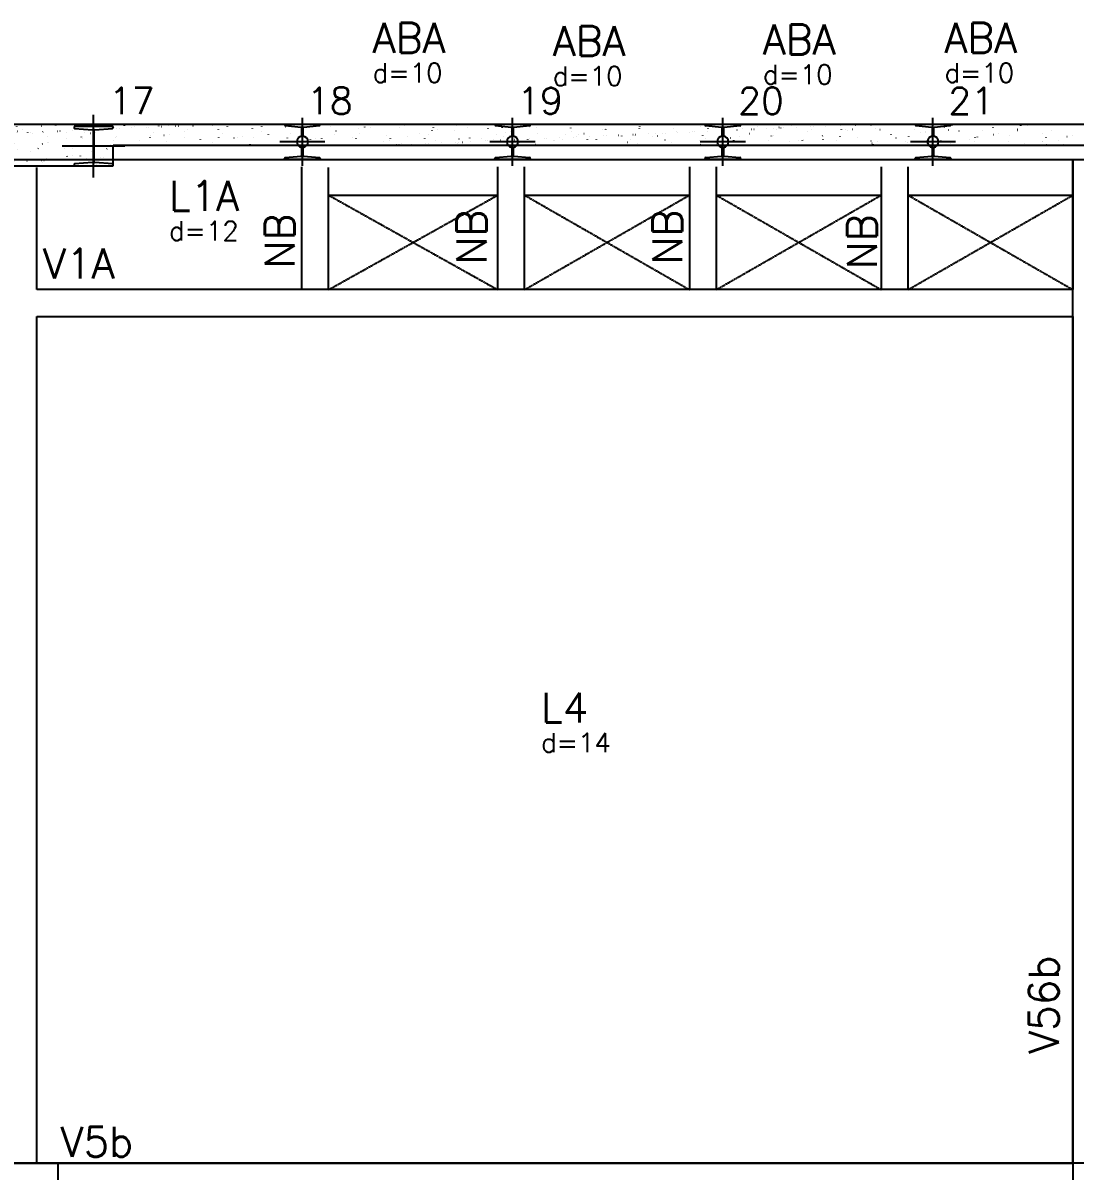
# Model space of a CAD drawing. Extents: x -40810 to 33675, y -2018 to 21213.
# Drawn here: x 21309 to 22049, y 3264 to 4072 of the extents above; entities that cross this region are included whole.
import ezdxf

# ---------------------------------------------------------------- set-up
doc = ezdxf.new("R2010")
doc.units = 0
doc.linetypes.add('TRAZO_HUECO', pattern=[0.75, 0.5, -0.25])
doc.layers.get('0').update_dxf_attribs({"color": 1, "lineweight": 9})
for name, color, linetype in [('1', 5, 'Continuous'), ('10', 7, 'Continuous'), ('13', 7, 'Continuous'), ('19', 5, 'Continuous'), ('241', 7, 'TRAZO_HUECO'), ('3', 2, 'Continuous'), ('49', 20, 'Continuous'), ('51', 6, 'Continuous'), ('52', 21, 'Continuous'), ('8', 5, 'Continuous'), ('STEPHANIE', 6, 'Continuous')]:
    doc.layers.add(name, color=color, linetype=linetype)
doc.styles.get("Standard").update_dxf_attribs({"font": 'romans.shx', "width": 0.8})

# ---------------------------------------------------------------- blocks, each defined once
blk = doc.blocks.new('_H9EFD498501-005')
for p, q in [((2415.478497, 4542.237576), (2415.553425, 4542.240848)), ((2425.59386, 4542.679223), (2425.668788, 4542.682494)), ((2427.467075, 4542.761009), (2427.542004, 4542.76428)), ((2430.562682, 4542.729282), (2430.635905, 4542.745515)), ((2482.78627, 4542.369462), (2482.79606, 4542.443821)), ((2589.550091, 4542.966596), (2589.559881, 4543.040954)), ((2722.66814, 4543.034715), (2722.741363, 4543.050948)), ((2755.50369, 4542.957729), (2755.513479, 4543.032087)), ((2758.002545, 4543.069584), (2758.014964, 4543.085768)), ((2777.940677, 4542.397784), (2778.0139, 4542.414017)), ((2806.352322, 4542.82886), (2806.397979, 4542.888361)), ((2854.702098, 4542.588136), (2854.747755, 4542.647638)), ((2883.284255, 4542.558282), (2883.359184, 4542.561554)), ((2893.399618, 4542.999928), (2893.474547, 4543.0032)), ((2894.343527, 4542.422559), (2894.41675, 4542.438792)), ((2895.272834, 4543.081715), (2895.347762, 4543.084986)), ((2903.051875, 4542.347412), (2903.097532, 4542.406914)), ((2921.383867, 4542.391174), (2921.393657, 4542.465532)), ((3028.147688, 4542.988308), (3028.157478, 4543.062666)), ((2360.773341, 4540.147915), (2360.773341, 4540.147915)), ((2360.773341, 4540.147915), (2360.773341, 4540.147915)), ((2360.773341, 4539.849098), (2360.773341, 4539.849098)), ((2360.773341, 4539.849098), (2360.773341, 4539.849098)), ((2360.773341, 4539.849098), (2360.773341, 4539.849098)), ((2361.744038, 4540.363114), (2361.81726, 4540.379347)), ((2363.103394, 4539.95083), (2363.178322, 4539.954101)), ((2363.168347, 4534.175131), (2363.178137, 4534.249489)), ((2364.976609, 4540.032616), (2365.051538, 4540.035888)), ((2368.807335, 4541.871545), (2368.852993, 4541.931047)), ((2373.818186, 4540.418648), (2373.893114, 4540.421919)), ((2375.91966, 4540.991566), (2375.92945, 4541.065924)), ((2383.933549, 4540.860294), (2384.008478, 4540.863566)), ((2385.806764, 4540.94208), (2385.881693, 4540.945352)), ((2387.006764, 4535.167079), (2387.016553, 4535.241438)), ((2389.18127, 4536.797683), (2389.226927, 4536.857185)), ((2392.925152, 4541.676806), (2392.970809, 4541.736308)), ((2394.648341, 4541.328112), (2394.72327, 4541.331383)), ((2396.514359, 4535.180951), (2396.587581, 4535.197184)), ((2399.758076, 4541.983515), (2399.767866, 4542.057873)), ((2400.175469, 4535.992599), (2400.248691, 4536.008832)), ((2404.763704, 4541.769758), (2404.838633, 4541.77303)), ((2406.63692, 4541.851545), (2406.711848, 4541.854816)), ((2411.02139, 4537.497479), (2411.03118, 4537.571837)), ((2413.355465, 4538.914534), (2413.428687, 4538.930767)), ((2417.157112, 4541.630821), (2417.202769, 4541.690323)), ((2434.933228, 4539.047115), (2434.943017, 4539.121473)), ((2437.531046, 4536.556959), (2437.576703, 4536.616461)), ((2441.274929, 4541.436082), (2441.320586, 4541.495584)), ((2451.786896, 4534.54402), (2451.860118, 4534.560252)), ((2458.771644, 4540.039063), (2458.781433, 4540.113422)), ((2464.966892, 4537.465954), (2465.040114, 4537.482187)), ((2465.506888, 4541.390097), (2465.552546, 4541.449599)), ((2470.034958, 4535.553027), (2470.044747, 4535.627386)), ((2482.174109, 4541.280702), (2482.247331, 4541.296935)), ((2485.835219, 4542.092351), (2485.908442, 4542.108584)), ((2485.880822, 4536.316236), (2485.92648, 4536.375737)), ((2489.624705, 4541.195359), (2489.670362, 4541.25486)), ((2493.946795, 4537.102664), (2493.956584, 4537.177022)), ((2513.856665, 4541.149374), (2513.902322, 4541.208875)), ((2516.578319, 4536.017374), (2516.651541, 4536.033607)), ((2517.785211, 4538.094612), (2517.795001, 4538.16897)), ((2533.785536, 4539.832123), (2533.858758, 4539.848356)), ((2534.230599, 4536.075512), (2534.276256, 4536.135013)), ((2537.446646, 4540.643771), (2537.519868, 4540.660004)), ((2537.974482, 4540.954635), (2538.020139, 4541.014136)), ((2541.799838, 4540.425011), (2541.809627, 4540.49937)), ((2552.960362, 4535.158212), (2552.970152, 4535.232571)), ((2562.206441, 4540.90865), (2562.252098, 4540.968151)), ((2565.711675, 4541.974647), (2565.721464, 4542.049006)), ((2568.189746, 4534.568795), (2568.262968, 4534.585028)), ((2576.798779, 4536.150161), (2576.808568, 4536.224519)), ((2582.580375, 4535.834788), (2582.626032, 4535.89429)), ((2585.396963, 4538.383543), (2585.470185, 4538.399776)), ((2586.324258, 4540.713911), (2586.369915, 4540.773413)), ((2589.058073, 4539.195191), (2589.131295, 4539.211424)), ((2600.813405, 4538.48056), (2600.823195, 4538.554918)), ((2602.238069, 4542.117126), (2602.311292, 4542.133359)), ((2610.556218, 4540.667926), (2610.601875, 4540.727428)), ((2624.725242, 4540.030196), (2624.735032, 4540.104555)), ((2630.930152, 4535.594064), (2630.975809, 4535.653566)), ((2634.674035, 4540.473187), (2634.719692, 4540.532689)), ((2635.812346, 4534.205709), (2635.822135, 4534.280068)), ((2637.00839, 4536.934963), (2637.081612, 4536.951196)), ((2640.6695, 4537.746612), (2640.742722, 4537.762845)), ((2648.563659, 4541.022145), (2648.573448, 4541.096503)), ((2653.849496, 4540.668546), (2653.922718, 4540.684779)), ((2658.905994, 4540.427202), (2658.951651, 4540.486704)), ((2659.826973, 4536.536109), (2659.836762, 4536.610467)), ((2679.279928, 4535.353341), (2679.325585, 4535.412842)), ((2683.023811, 4540.232464), (2683.069468, 4540.291965)), ((2683.73881, 4538.085745), (2683.748599, 4538.160103)), ((2688.619817, 4535.486383), (2688.693039, 4535.502616)), ((2692.280927, 4536.298032), (2692.354149, 4536.314265)), ((2695.812856, 4534.373104), (2695.887785, 4534.376375)), ((2705.460923, 4539.219967), (2705.534145, 4539.2362)), ((2705.928219, 4534.81475), (2706.003148, 4534.818022)), ((2707.255771, 4540.186479), (2707.301428, 4540.24598)), ((2707.577226, 4539.077693), (2707.587015, 4539.152052)), ((2707.801435, 4534.896537), (2707.876363, 4534.899808)), ((2716.643012, 4535.282568), (2716.71794, 4535.28584)), ((2718.84054, 4534.591657), (2718.850329, 4534.666016)), ((2726.758375, 4535.724215), (2726.833303, 4535.727486)), ((2727.629705, 4535.112617), (2727.675362, 4535.172118)), ((2728.63159, 4535.806001), (2728.706519, 4535.809272)), ((2731.373588, 4539.99174), (2731.419245, 4540.051241)), ((2731.591853, 4541.408093), (2731.601642, 4541.482451)), ((2737.473167, 4536.192032), (2737.548096, 4536.195304)), ((2742.752377, 4536.141294), (2742.762167, 4536.215652)), ((2743.892354, 4534.849452), (2743.965576, 4534.865685)), ((2747.58853, 4536.633679), (2747.663459, 4536.63695)), ((2749.461746, 4536.715465), (2749.536674, 4536.718737)), ((2755.605547, 4539.945755), (2755.651204, 4540.005256)), ((2757.07235, 4537.771387), (2757.145572, 4537.78762)), ((2758.303322, 4537.101497), (2758.378251, 4537.104768)), ((2766.590793, 4537.133242), (2766.600583, 4537.207601)), ((2768.418686, 4537.543143), (2768.493614, 4537.546414)), ((2770.291901, 4537.624929), (2770.36683, 4537.628201)), ((2774.279567, 4541.586135), (2774.352789, 4541.602368)), ((2775.979481, 4534.871893), (2776.025138, 4534.931395)), ((2779.133478, 4538.010961), (2779.208406, 4538.014232)), ((2779.723364, 4539.751016), (2779.769021, 4539.810518)), ((2789.248841, 4538.452607), (2789.32377, 4538.455879)), ((2790.60542, 4539.463641), (2790.61521, 4539.538)), ((2791.122057, 4538.534394), (2791.196985, 4538.537665)), ((2799.963633, 4538.920425), (2800.038562, 4538.923697)), ((2801.765945, 4534.196842), (2801.775734, 4534.271201)), ((2803.955324, 4539.705031), (2804.000981, 4539.764533)), ((2808.683777, 4536.322807), (2808.756999, 4536.33904)), ((2810.078997, 4539.362071), (2810.153925, 4539.365343)), ((2811.952212, 4539.443858), (2812.027141, 4539.447129)), ((2814.517257, 4541.013278), (2814.527047, 4541.087636)), ((2820.793789, 4539.829889), (2820.868717, 4539.833161)), ((2824.329258, 4534.631169), (2824.374915, 4534.690671)), ((2825.604361, 4535.188791), (2825.61415, 4535.263149)), ((2825.890994, 4540.137555), (2825.964216, 4540.153788)), ((2828.07314, 4539.510292), (2828.118798, 4539.569794)), ((2829.552104, 4540.949204), (2829.625326, 4540.965437)), ((2830.909152, 4540.271536), (2830.984081, 4540.274807)), ((2832.782367, 4540.353322), (2832.857296, 4540.356593)), ((2838.355673, 4542.005226), (2838.365463, 4542.079584)), ((2841.623944, 4540.739354), (2841.698873, 4540.742625)), ((2849.618987, 4537.51919), (2849.628777, 4537.593548)), ((2851.739307, 4541.181), (2851.814236, 4541.184271)), ((2852.3051, 4539.464307), (2852.350757, 4539.523809)), ((2853.612523, 4541.262786), (2853.687451, 4541.266058)), ((2860.295204, 4534.874227), (2860.368426, 4534.89046)), ((2862.4541, 4541.648818), (2862.529028, 4541.652089)), ((2872.569463, 4542.090464), (2872.644391, 4542.093736)), ((2872.679034, 4534.390445), (2872.724691, 4534.449947)), ((2873.530825, 4539.068826), (2873.540614, 4539.143185)), ((2874.442678, 4542.17225), (2874.517607, 4542.175522)), ((2876.422917, 4539.269569), (2876.468574, 4539.32907)), ((2877.502421, 4538.688975), (2877.575643, 4538.705208)), ((2881.163531, 4539.500624), (2881.236753, 4539.516857)), ((2897.369241, 4540.060775), (2897.37903, 4540.135133)), ((2900.654876, 4539.223584), (2900.700534, 4539.283085)), ((2908.632555, 4535.574739), (2908.642344, 4535.649097)), ((2921.028811, 4534.149722), (2921.074468, 4534.209223)), ((2924.772693, 4539.028845), (2924.81835, 4539.088346)), ((2929.113848, 4537.240396), (2929.18707, 4537.256629)), ((2932.544392, 4537.124375), (2932.554182, 4537.198733)), ((2932.774958, 4538.052044), (2932.84818, 4538.068277)), ((2945.954954, 4540.973979), (2946.028176, 4540.990212)), ((2949.004653, 4538.98286), (2949.05031, 4539.042361)), ((2951.401651, 4542.106689), (2951.447308, 4542.16619)), ((2956.382808, 4538.116324), (2956.392598, 4538.190682)), ((2973.12247, 4538.788121), (2973.168127, 4538.847623)), ((2980.397435, 4540.446723), (2980.407224, 4540.521081)), ((2980.725275, 4535.791816), (2980.798497, 4535.808049)), ((2984.386385, 4536.603464), (2984.459607, 4536.619697)), ((2991.55796, 4535.179924), (2991.567749, 4535.254282)), ((2997.354429, 4538.742136), (2997.400087, 4538.801637)), ((2997.566381, 4539.525399), (2997.639603, 4539.541632)), ((2999.751428, 4541.865965), (2999.797085, 4541.925466)), ((3004.309272, 4541.996359), (3004.319062, 4542.070717)), ((3015.396376, 4536.171872), (3015.406165, 4536.246231)), ((3021.472246, 4538.547397), (3021.517903, 4538.606899)), ((3032.336702, 4534.343236), (3032.409924, 4534.359469)), ((3035.997812, 4535.154885), (3036.071034, 4535.171118)), ((2360.773341, 4531.401439), (2360.773341, 4531.401439)), ((2362.366668, 4528.085768), (2362.366668, 4528.085768)), ((2362.366668, 4528.085768), (2362.366668, 4528.085768)), ((2362.552312, 4533.719839), (2362.597969, 4533.779341)), ((2364.510057, 4528.085768), (2364.510057, 4528.085768)), ((2366.127146, 4528.444268), (2366.200368, 4528.460501)), ((2374.22058, 4528.085768), (2374.22058, 4528.085768)), ((2374.255451, 4528.350644), (2374.265241, 4528.425002)), ((2379.307142, 4531.366203), (2379.380364, 4531.382436)), ((2382.496382, 4528.085768), (2382.496382, 4528.085768)), ((2382.496382, 4528.085768), (2382.496382, 4528.085768)), ((2386.074491, 4528.085768), (2386.074491, 4528.085768)), ((2386.784271, 4533.673854), (2386.829929, 4533.733356)), ((2397.928403, 4528.085768), (2397.928403, 4528.085768)), ((2397.928403, 4528.085768), (2397.928403, 4528.085768)), ((2397.928403, 4528.085768), (2397.928403, 4528.085768)), ((2398.270078, 4530.681043), (2398.279867, 4530.755402)), ((2406.763627, 4528.085768), (2406.763627, 4528.085768)), ((2406.763627, 4528.085768), (2406.763627, 4528.085768)), ((2406.763627, 4528.085768), (2406.763627, 4528.085768)), ((2407.158205, 4528.599993), (2407.203863, 4528.659494)), ((2409.782315, 4528.085768), (2409.782315, 4528.085768)), ((2409.782315, 4528.085768), (2409.782315, 4528.085768)), ((2409.782315, 4528.085768), (2409.782315, 4528.085768)), ((2410.902088, 4533.479116), (2410.947745, 4533.538617)), ((2421.636227, 4528.085768), (2421.636227, 4528.085768)), ((2421.636227, 4528.085768), (2421.636227, 4528.085768)), ((2422.181915, 4532.23068), (2422.191704, 4532.305038)), ((2422.655606, 4528.085768), (2422.655606, 4528.085768)), ((2422.655606, 4528.085768), (2422.655606, 4528.085768)), ((2430.918569, 4529.917623), (2430.991791, 4529.933856)), ((2431.030872, 4528.085768), (2431.030872, 4528.085768)), ((2431.030872, 4528.085768), (2431.030872, 4528.085768)), ((2433.490139, 4528.085768), (2433.490139, 4528.085768)), ((2433.490139, 4528.085768), (2433.490139, 4528.085768)), ((2435.134048, 4533.433131), (2435.179705, 4533.492632)), ((2445.344051, 4528.085768), (2445.344051, 4528.085768)), ((2446.020331, 4533.222628), (2446.030121, 4533.296986)), ((2448.125786, 4533.732371), (2448.199008, 4533.748604)), ((2455.298117, 4528.085768), (2455.298117, 4528.085768)), ((2455.298117, 4528.085768), (2455.298117, 4528.085768)), ((2455.298117, 4528.085768), (2455.298117, 4528.085768)), ((2455.507982, 4528.359269), (2455.553639, 4528.41877)), ((2457.197963, 4528.085768), (2457.197963, 4528.085768)), ((2457.197963, 4528.085768), (2457.197963, 4528.085768)), ((2457.197963, 4528.085768), (2457.197963, 4528.085768)), ((2457.283645, 4528.736592), (2457.293435, 4528.81095)), ((2459.251865, 4533.238392), (2459.297522, 4533.297893)), ((2469.051874, 4528.085768), (2469.051874, 4528.085768)), ((2469.051874, 4528.085768), (2469.051874, 4528.085768)), ((2469.051874, 4528.085768), (2469.051874, 4528.085768)), ((2479.565362, 4528.085768), (2479.565362, 4528.085768)), ((2479.565362, 4528.085768), (2479.565362, 4528.085768)), ((2480.801154, 4528.085768), (2480.801154, 4528.085768)), ((2480.801154, 4528.085768), (2480.801154, 4528.085768)), ((2480.905786, 4528.085768), (2480.905786, 4528.085768)), ((2480.905786, 4528.085768), (2480.905786, 4528.085768)), ((2481.195482, 4530.286228), (2481.205272, 4530.360587)), ((2482.529996, 4528.469043), (2482.603218, 4528.485276)), ((2483.483824, 4533.192407), (2483.529481, 4533.251908)), ((2492.759698, 4528.085768), (2492.759698, 4528.085768)), ((2492.759698, 4528.085768), (2492.759698, 4528.085768)), ((2499.737213, 4532.283791), (2499.810435, 4532.300024)), ((2503.398323, 4533.09544), (2503.471545, 4533.111673)), ((2503.832608, 4528.085768), (2503.832608, 4528.085768)), ((2503.832608, 4528.085768), (2503.832608, 4528.085768)), ((2503.832608, 4528.085768), (2503.832608, 4528.085768)), ((2503.857758, 4528.118545), (2503.903415, 4528.178047)), ((2504.61361, 4528.085768), (2504.61361, 4528.085768)), ((2505.033899, 4531.278177), (2505.043688, 4531.352535)), ((2507.601641, 4532.997668), (2507.647298, 4533.05717)), ((2516.467522, 4528.085768), (2516.467522, 4528.085768)), ((2528.099853, 4528.085768), (2528.099853, 4528.085768)), ((2528.099853, 4528.085768), (2528.099853, 4528.085768)), ((2528.321434, 4528.085768), (2528.321434, 4528.085768)), ((2528.321434, 4528.085768), (2528.321434, 4528.085768)), ((2528.321434, 4528.085768), (2528.321434, 4528.085768)), ((2529.048525, 4533.608576), (2529.058315, 4533.682934)), ((2531.833601, 4532.951683), (2531.879258, 4533.011185)), ((2538.946702, 4528.085768), (2538.946702, 4528.085768)), ((2538.946702, 4528.085768), (2538.946702, 4528.085768)), ((2538.946702, 4528.085768), (2538.946702, 4528.085768)), ((2540.175346, 4528.085768), (2540.175346, 4528.085768)), ((2540.175346, 4528.085768), (2540.175346, 4528.085768)), ((2540.20905, 4528.341777), (2540.218839, 4528.416135)), ((2551.34864, 4530.835211), (2551.421862, 4530.851444)), ((2551.809183, 4528.085768), (2551.809183, 4528.085768)), ((2551.809183, 4528.085768), (2551.809183, 4528.085768)), ((2551.809183, 4528.085768), (2551.809183, 4528.085768)), ((2552.029257, 4528.085768), (2552.029257, 4528.085768)), ((2552.029257, 4528.085768), (2552.029257, 4528.085768)), ((2552.367098, 4528.085768), (2552.367098, 4528.085768)), ((2555.00975, 4531.64686), (2555.082972, 4531.663093)), ((2555.951418, 4532.756944), (2555.997075, 4532.816446)), ((2560.117131, 4528.448501), (2560.19206, 4528.451772)), ((2561.990347, 4528.530287), (2562.065276, 4528.533559)), ((2563.883169, 4528.085768), (2563.883169, 4528.085768)), ((2564.047466, 4529.333725), (2564.057255, 4529.408084)), ((2570.831924, 4528.916319), (2570.906852, 4528.91959)), ((2575.737081, 4528.085768), (2575.737081, 4528.085768)), ((2576.634343, 4528.085768), (2576.634343, 4528.085768)), ((2576.634343, 4528.085768), (2576.634343, 4528.085768)), ((2580.183377, 4532.710959), (2580.229034, 4532.770461)), ((2580.947287, 4529.357965), (2581.022216, 4529.361236)), ((2582.820502, 4529.439751), (2582.895431, 4529.443023)), ((2587.590993, 4528.085768), (2587.590993, 4528.085768)), ((2587.590993, 4528.085768), (2587.590993, 4528.085768)), ((2587.590993, 4528.085768), (2587.590993, 4528.085768)), ((2588.062093, 4531.664125), (2588.071882, 4531.738483)), ((2591.662079, 4529.825783), (2591.737008, 4529.829054)), ((2597.09225, 4528.085768), (2597.09225, 4528.085768)), ((2597.09225, 4528.085768), (2597.09225, 4528.085768)), ((2597.09225, 4528.085768), (2597.09225, 4528.085768)), ((2599.444905, 4528.085768), (2599.444905, 4528.085768)), ((2599.444905, 4528.085768), (2599.444905, 4528.085768)), ((2599.444905, 4528.085768), (2599.444905, 4528.085768)), ((2600.901588, 4528.085768), (2600.901588, 4528.085768)), ((2601.777442, 4530.267429), (2601.852371, 4530.270701)), ((2602.960067, 4529.386632), (2603.033289, 4529.402865)), ((2603.650658, 4530.349216), (2603.725586, 4530.352487)), ((2604.301194, 4532.516221), (2604.346851, 4532.575722)), ((2606.621177, 4530.19828), (2606.694399, 4530.214513)), ((2611.298817, 4528.085768), (2611.298817, 4528.085768)), ((2611.298817, 4528.085768), (2611.298817, 4528.085768)), ((2611.97393, 4533.213761), (2611.983719, 4533.288119)), ((2612.492235, 4530.735247), (2612.567163, 4530.738519)), ((2619.801173, 4533.120215), (2619.874395, 4533.136448)), ((2622.607598, 4531.176893), (2622.682526, 4531.180165)), ((2623.152729, 4528.085768), (2623.152729, 4528.085768)), ((2623.152729, 4528.085768), (2623.152729, 4528.085768)), ((2624.480813, 4531.25868), (2624.555742, 4531.261951)), ((2625.168833, 4528.085768), (2625.168833, 4528.085768)), ((2625.168833, 4528.085768), (2625.168833, 4528.085768)), ((2628.533154, 4532.470236), (2628.578811, 4532.529737)), ((2633.32239, 4531.644711), (2633.397319, 4531.647983)), ((2635.00664, 4528.085768), (2635.00664, 4528.085768)), ((2643.437753, 4532.086358), (2643.512682, 4532.089629)), ((2645.310969, 4532.168144), (2645.385897, 4532.171415)), ((2646.860552, 4528.085768), (2646.860552, 4528.085768)), ((2646.860552, 4528.085768), (2646.860552, 4528.085768)), ((2646.860552, 4528.085768), (2646.860552, 4528.085768)), ((2647.07566, 4529.719673), (2647.085449, 4529.794032)), ((2649.436078, 4528.085768), (2649.436078, 4528.085768)), ((2652.650971, 4532.275497), (2652.696628, 4532.334998)), ((2654.152545, 4532.554176), (2654.227474, 4532.557447)), ((2655.237798, 4528.085768), (2655.237798, 4528.085768)), ((2658.232604, 4528.7497), (2658.305826, 4528.765933)), ((2658.714464, 4528.085768), (2658.714464, 4528.085768)), ((2658.714464, 4528.085768), (2658.714464, 4528.085768)), ((2658.714464, 4528.085768), (2658.714464, 4528.085768)), ((2664.267909, 4532.995822), (2664.342837, 4532.999093)), ((2666.141124, 4533.077608), (2666.216053, 4533.08088)), ((2670.568376, 4528.085768), (2670.568376, 4528.085768)), ((2670.568376, 4528.085768), (2670.568376, 4528.085768)), ((2670.987497, 4531.26931), (2670.997287, 4531.343668)), ((2671.4126, 4531.671635), (2671.485822, 4531.687868)), ((2673.703324, 4528.085768), (2673.703324, 4528.085768)), ((2673.703324, 4528.085768), (2673.703324, 4528.085768)), ((2674.982701, 4533.46364), (2675.057629, 4533.466911)), ((2676.88293, 4532.229512), (2676.928587, 4532.289013)), ((2682.422288, 4528.085768), (2682.422288, 4528.085768)), ((2682.422288, 4528.085768), (2682.422288, 4528.085768)), ((2685.098064, 4533.905286), (2685.172993, 4533.908558)), ((2686.971279, 4533.987072), (2687.046208, 4533.990344)), ((2694.2762, 4528.085768), (2694.2762, 4528.085768)), ((2694.825913, 4532.261258), (2694.835703, 4532.335617)), ((2697.970569, 4528.085768), (2697.970569, 4528.085768)), ((2701.000747, 4532.034773), (2701.046404, 4532.094275)), ((2706.130112, 4528.085768), (2706.130112, 4528.085768)), ((2713.383346, 4528.085768), (2713.383346, 4528.085768)), ((2713.383346, 4528.085768), (2713.383346, 4528.085768)), ((2717.984023, 4528.085768), (2717.984023, 4528.085768)), ((2717.984023, 4528.085768), (2717.984023, 4528.085768)), ((2717.984023, 4528.085768), (2717.984023, 4528.085768)), ((2722.237814, 4528.085768), (2722.237814, 4528.085768)), ((2722.237814, 4528.085768), (2722.237814, 4528.085768)), ((2723.024027, 4530.223055), (2723.097249, 4530.239288)), ((2725.232707, 4531.988788), (2725.278364, 4532.04829)), ((2729.837935, 4528.085768), (2729.837935, 4528.085768)), ((2729.837935, 4528.085768), (2729.837935, 4528.085768)), ((2730.001065, 4529.324858), (2730.010854, 4529.399217)), ((2740.231244, 4534.037803), (2740.304466, 4534.054036)), ((2741.691847, 4528.085768), (2741.691847, 4528.085768)), ((2741.691847, 4528.085768), (2741.691847, 4528.085768)), ((2746.505059, 4528.085768), (2746.505059, 4528.085768)), ((2749.350523, 4531.794049), (2749.396181, 4531.853551)), ((2753.545759, 4528.085768), (2753.545759, 4528.085768)), ((2753.839481, 4530.316807), (2753.84927, 4530.391165)), ((2765.399671, 4528.085768), (2765.399671, 4528.085768)), ((2770.772304, 4528.085768), (2770.772304, 4528.085768)), ((2770.772304, 4528.085768), (2770.772304, 4528.085768)), ((2771.528895, 4528.085768), (2771.528895, 4528.085768)), ((2771.528895, 4528.085768), (2771.528895, 4528.085768)), ((2773.582483, 4531.748064), (2773.62814, 4531.807566)), ((2774.635454, 4528.774475), (2774.708676, 4528.790708)), ((2777.253583, 4528.085768), (2777.253583, 4528.085768)), ((2777.253583, 4528.085768), (2777.253583, 4528.085768)), ((2777.253583, 4528.085768), (2777.253583, 4528.085768)), ((2777.854107, 4532.647206), (2777.863897, 4532.721564)), ((2789.107495, 4528.085768), (2789.107495, 4528.085768)), ((2789.107495, 4528.085768), (2789.107495, 4528.085768)), ((2789.107495, 4528.085768), (2789.107495, 4528.085768)), ((2791.842671, 4532.589224), (2791.915893, 4532.605457)), ((2795.039549, 4528.085768), (2795.039549, 4528.085768)), ((2795.503781, 4533.400872), (2795.577003, 4533.417105)), ((2797.7003, 4531.553326), (2797.745957, 4531.612827)), ((2800.961406, 4528.085768), (2800.961406, 4528.085768)), ((2800.961406, 4528.085768), (2800.961406, 4528.085768)), ((2812.815318, 4528.085768), (2812.815318, 4528.085768)), ((2812.853048, 4528.372356), (2812.862838, 4528.446714)), ((2819.306795, 4528.085768), (2819.306795, 4528.085768)), ((2819.306795, 4528.085768), (2819.306795, 4528.085768)), ((2821.93226, 4531.50734), (2821.977917, 4531.566842)), ((2824.66923, 4528.085768), (2824.66923, 4528.085768)), ((2829.674443, 4528.085768), (2829.674443, 4528.085768)), ((2829.674443, 4528.085768), (2829.674443, 4528.085768)), ((2829.674443, 4528.085768), (2829.674443, 4528.085768)), ((2836.523142, 4528.085768), (2836.523142, 4528.085768)), ((2836.523142, 4528.085768), (2836.523142, 4528.085768)), ((2836.523142, 4528.085768), (2836.523142, 4528.085768)), ((2836.867675, 4530.702755), (2836.877464, 4530.777113)), ((2843.454098, 4531.140644), (2843.52732, 4531.156877)), ((2843.57404, 4528.085768), (2843.57404, 4528.085768)), ((2846.050076, 4531.312602), (2846.095733, 4531.372103)), ((2847.115208, 4531.952292), (2847.18843, 4531.968525)), ((2848.377054, 4528.085768), (2848.377054, 4528.085768)), ((2848.377054, 4528.085768), (2848.377054, 4528.085768)), ((2848.377054, 4528.085768), (2848.377054, 4528.085768)), ((2860.230966, 4528.085768), (2860.230966, 4528.085768)), ((2860.230966, 4528.085768), (2860.230966, 4528.085768)), ((2860.779512, 4532.252391), (2860.789302, 4532.326749)), ((2867.841285, 4528.085768), (2867.841285, 4528.085768)), ((2867.841285, 4528.085768), (2867.841285, 4528.085768)), ((2870.282036, 4531.266617), (2870.327693, 4531.326118)), ((2872.084878, 4528.085768), (2872.084878, 4528.085768)), ((2872.084878, 4528.085768), (2872.084878, 4528.085768)), ((2883.938789, 4528.085768), (2883.938789, 4528.085768)), ((2884.617928, 4533.24434), (2884.627718, 4533.318698)), ((2887.819991, 4528.085768), (2887.819991, 4528.085768)), ((2887.819991, 4528.085768), (2887.819991, 4528.085768)), ((2887.819991, 4528.085768), (2887.819991, 4528.085768)), ((2892.10853, 4528.085768), (2892.10853, 4528.085768)), ((2894.399853, 4531.071878), (2894.44551, 4531.131379)), ((2895.065525, 4529.692064), (2895.138747, 4529.708297)), ((2895.792701, 4528.085768), (2895.792701, 4528.085768)), ((2895.792701, 4528.085768), (2895.792701, 4528.085768)), ((2895.792701, 4528.085768), (2895.792701, 4528.085768)), ((2895.881242, 4528.758303), (2895.891032, 4528.832662)), ((2898.726635, 4530.503713), (2898.799857, 4530.519946)), ((2907.646613, 4528.085768), (2907.646613, 4528.085768)), ((2907.646613, 4528.085768), (2907.646613, 4528.085768)), ((2907.646613, 4528.085768), (2907.646613, 4528.085768)), ((2911.906631, 4533.425647), (2911.979853, 4533.44188)), ((2916.375775, 4528.085768), (2916.375775, 4528.085768)), ((2916.375775, 4528.085768), (2916.375775, 4528.085768)), ((2918.631812, 4531.025893), (2918.67747, 4531.085394)), ((2919.500525, 4528.085768), (2919.500525, 4528.085768)), ((2919.500525, 4528.085768), (2919.500525, 4528.085768)), ((2919.79308, 4530.30794), (2919.802869, 4530.382298)), ((2931.354437, 4528.085768), (2931.354437, 4528.085768)), ((2931.354437, 4528.085768), (2931.354437, 4528.085768)), ((2940.64302, 4528.085768), (2940.64302, 4528.085768)), ((2942.749629, 4530.831154), (2942.795286, 4530.890656)), ((2943.208349, 4528.085768), (2943.208349, 4528.085768)), ((2943.631496, 4531.299888), (2943.641285, 4531.374247)), ((2945.965539, 4528.085768), (2945.965539, 4528.085768)), ((2945.965539, 4528.085768), (2945.965539, 4528.085768)), ((2945.965539, 4528.085768), (2945.965539, 4528.085768)), ((2946.676952, 4528.243484), (2946.750174, 4528.259717)), ((2950.338062, 4529.055133), (2950.411284, 4529.071366)), ((2955.062261, 4528.085768), (2955.062261, 4528.085768)), ((2963.518058, 4531.977068), (2963.59128, 4531.993301)), ((2964.910265, 4528.085768), (2964.910265, 4528.085768)), ((2964.910265, 4528.085768), (2964.910265, 4528.085768)), ((2966.916172, 4528.085768), (2966.916172, 4528.085768)), ((2966.916172, 4528.085768), (2966.916172, 4528.085768)), ((2966.916172, 4528.085768), (2966.916172, 4528.085768)), ((2966.981589, 4530.785169), (2967.027246, 4530.844671)), ((2967.646122, 4533.630287), (2967.655912, 4533.704646)), ((2969.378587, 4533.908998), (2969.424244, 4533.968499)), ((2978.770084, 4528.085768), (2978.770084, 4528.085768)), ((2978.770084, 4528.085768), (2978.770084, 4528.085768)), ((2978.806647, 4528.363488), (2978.816436, 4528.437847)), ((2989.177511, 4528.085768), (2989.177511, 4528.085768)), ((2990.623996, 4528.085768), (2990.623996, 4528.085768)), ((2990.623996, 4528.085768), (2990.623996, 4528.085768)), ((2991.099406, 4530.59043), (2991.145063, 4530.649932)), ((3002.477908, 4528.085768), (3002.477908, 4528.085768)), ((3002.645063, 4529.355437), (3002.654853, 4529.429795)), ((3004.111087, 4528.085768), (3004.111087, 4528.085768)), ((3004.111087, 4528.085768), (3004.111087, 4528.085768)), ((3012.26957, 4528.085768), (3012.26957, 4528.085768)), ((3012.26957, 4528.085768), (3012.26957, 4528.085768)), ((3013.444756, 4528.085768), (3013.444756, 4528.085768)), ((3013.444756, 4528.085768), (3013.444756, 4528.085768)), ((3014.33182, 4528.085768), (3014.33182, 4528.085768)), ((3015.129485, 4530.528488), (3015.202707, 4530.544721)), ((3015.331365, 4530.544445), (3015.377022, 4530.603947)), ((3017.728363, 4533.668274), (3017.774021, 4533.727776)), ((3017.807527, 4528.32756), (3017.882455, 4528.330832)), ((3026.185732, 4528.085768), (3026.185732, 4528.085768)), ((3026.185732, 4528.085768), (3026.185732, 4528.085768)), ((3026.185732, 4528.085768), (3026.185732, 4528.085768)), ((3026.65969, 4531.685836), (3026.669479, 4531.760194)), ((3027.92289, 4528.769207), (3027.997819, 4528.772478)), ((3029.796105, 4528.850993), (3029.871034, 4528.854264)), ((3037.712001, 4528.085768), (3037.712001, 4528.085768))]:
    blk.add_line(p, q)
blk = doc.blocks.new('_H9EFD498501-006')
for p, q in [((2138.457224, 4542.42385), (2138.530447, 4542.440083)), ((2150.952494, 4542.944885), (2150.962283, 4543.019243)), ((2151.17627, 4542.880425), (2151.221927, 4542.939927)), ((2175.40823, 4542.83444), (2175.453887, 4542.893942)), ((2199.526047, 4542.639701), (2199.571704, 4542.699203)), ((2223.758006, 4542.593716), (2223.803663, 4542.653218)), ((2247.875823, 4542.398978), (2247.92148, 4542.458479)), ((2272.107783, 4542.352993), (2272.15344, 4542.412494)), ((2296.225599, 4542.158254), (2296.271257, 4542.217755)), ((2316.906093, 4542.936017), (2316.915882, 4543.010376)), ((2133.226661, 4541.264262), (2133.226661, 4541.264262)), ((2133.226661, 4541.264262), (2133.226661, 4541.264262)), ((2133.226661, 4541.264262), (2133.226661, 4541.264262)), ((2138.201181, 4536.128449), (2138.210971, 4536.202808)), ((2145.035389, 4534.877473), (2145.081046, 4534.936975)), ((2147.432387, 4538.001302), (2147.478044, 4538.060804)), ((2159.681438, 4534.238587), (2159.75466, 4534.25482)), ((2162.215808, 4538.458848), (2162.225597, 4538.533207)), ((2169.153206, 4534.682735), (2169.198863, 4534.742236)), ((2172.861434, 4537.160522), (2172.934656, 4537.176755)), ((2186.127645, 4540.008485), (2186.137435, 4540.082843)), ((2190.068651, 4540.97527), (2190.141873, 4540.991503)), ((2193.385166, 4534.63675), (2193.430823, 4534.696251)), ((2193.729761, 4541.786919), (2193.802984, 4541.803151)), ((2195.782164, 4537.760578), (2195.827821, 4537.82008)), ((2197.214749, 4534.183998), (2197.224538, 4534.258356)), ((2209.966061, 4541.000433), (2209.975851, 4541.074792)), ((2217.502982, 4534.442011), (2217.54864, 4534.501512)), ((2221.229375, 4536.514397), (2221.239165, 4536.588755)), ((2224.472861, 4535.711942), (2224.546083, 4535.728175)), ((2238.122461, 4534.494045), (2238.19739, 4534.497316)), ((2239.995676, 4534.575831), (2240.070605, 4534.579102)), ((2241.680078, 4539.52669), (2241.7533, 4539.542923)), ((2241.734942, 4534.396026), (2241.780599, 4534.455527)), ((2244.13194, 4537.519855), (2244.177597, 4537.579356)), ((2245.141213, 4538.064033), (2245.151002, 4538.138392)), ((2245.341188, 4540.338339), (2245.41441, 4540.354572)), ((2248.837253, 4534.961862), (2248.912182, 4534.965134)), ((2258.952616, 4535.403509), (2259.027545, 4535.40678)), ((2260.825832, 4535.485295), (2260.90076, 4535.488567)), ((2265.852759, 4534.201287), (2265.898416, 4534.260788)), ((2268.979629, 4539.055982), (2268.989418, 4539.13034)), ((2269.667409, 4535.871327), (2269.742337, 4535.874598)), ((2276.084288, 4534.263362), (2276.15751, 4534.279595)), ((2279.782772, 4536.312973), (2279.8577, 4536.316244)), ((2280.242943, 4534.569946), (2280.252732, 4534.644304)), ((2281.655987, 4536.394759), (2281.730916, 4536.398031)), ((2290.084719, 4534.155302), (2290.130376, 4534.214803)), ((2290.497564, 4536.780791), (2290.572493, 4536.784062)), ((2292.481717, 4537.279131), (2292.527374, 4537.338632)), ((2292.994255, 4541.386381), (2293.004045, 4541.460739)), ((2293.291505, 4538.07811), (2293.364727, 4538.094343)), ((2296.952615, 4538.889759), (2297.025837, 4538.905992)), ((2300.612927, 4537.222437), (2300.687856, 4537.225709)), ((2302.486143, 4537.304224), (2302.561071, 4537.307495)), ((2304.15478, 4536.119582), (2304.16457, 4536.19394)), ((2310.132611, 4541.811694), (2310.205834, 4541.827927)), ((2311.327719, 4537.690255), (2311.402648, 4537.693527)), ((2320.457559, 4542.112269), (2320.503216, 4542.17177)), ((2321.443083, 4538.131901), (2321.518011, 4538.135173)), ((2323.316298, 4538.213688), (2323.391227, 4538.216959)), ((2327.993196, 4537.111531), (2328.002986, 4537.185889)), ((2332.157875, 4538.599719), (2332.232803, 4538.602991)), ((2340.831493, 4537.038407), (2340.87715, 4537.097908)), ((2342.273238, 4539.041366), (2342.348167, 4539.044637)), ((2344.146454, 4539.123152), (2344.221382, 4539.126423)), ((2344.575376, 4541.91753), (2344.621033, 4541.977032)), ((2344.902932, 4536.629531), (2344.976154, 4536.645764)), ((2348.564042, 4537.441179), (2348.637264, 4537.457412)), ((2352.007823, 4539.44193), (2352.017612, 4539.516288)), ((2352.98803, 4539.509184), (2353.062959, 4539.512455)), ((2133.226661, 4529.914195), (2133.226661, 4529.914195)), ((2133.226661, 4529.914195), (2133.226661, 4529.914195)), ((2133.226661, 4529.914195), (2133.226661, 4529.914195)), ((2133.226661, 4528.373704), (2133.226661, 4528.373704)), ((2133.226661, 4528.373704), (2133.226661, 4528.373704)), ((2133.971684, 4529.946723), (2134.046613, 4529.949995)), ((2135.844899, 4530.02851), (2135.919828, 4530.031781)), ((2138.780365, 4526.725768), (2138.826023, 4526.785269)), ((2138.813111, 4529.61219), (2138.886333, 4529.628423)), ((2144.686476, 4530.414541), (2144.761405, 4530.417813)), ((2149.464495, 4531.642413), (2149.474285, 4531.716772)), ((2154.801839, 4530.856188), (2154.876768, 4530.859459)), ((2156.020328, 4533.426938), (2156.09355, 4533.443171)), ((2156.675055, 4530.937974), (2156.749983, 4530.941245)), ((2160.62502, 4526.375614), (2160.63481, 4526.449973)), ((2163.012325, 4526.679783), (2163.057982, 4526.739284)), ((2165.409323, 4529.803611), (2165.45498, 4529.863113)), ((2165.516631, 4531.324006), (2165.59156, 4531.327277)), ((2173.376333, 4533.192049), (2173.386122, 4533.266408)), ((2175.631995, 4531.765652), (2175.706923, 4531.768923)), ((2177.50521, 4531.847438), (2177.580139, 4531.85071)), ((2184.463436, 4527.367563), (2184.473226, 4527.441921)), ((2186.346787, 4532.23347), (2186.421716, 4532.236741)), ((2187.130142, 4526.485044), (2187.175799, 4526.544545)), ((2190.424538, 4528.16361), (2190.49776, 4528.179843)), ((2196.46215, 4532.675116), (2196.537079, 4532.678388)), ((2198.335366, 4532.756902), (2198.410294, 4532.760174)), ((2207.176942, 4533.142934), (2207.251871, 4533.146205)), ((2207.631755, 4531.978359), (2207.704977, 4531.994592)), ((2208.478063, 4529.697962), (2208.487852, 4529.77232)), ((2211.292865, 4532.790007), (2211.366087, 4532.80624)), ((2211.362102, 4526.439059), (2211.407759, 4526.49856)), ((2213.7591, 4529.562888), (2213.804757, 4529.622389)), ((2217.292306, 4533.58458), (2217.367234, 4533.587852)), ((2219.165521, 4533.666367), (2219.24045, 4533.669638)), ((2228.007098, 4534.052398), (2228.082026, 4534.05567)), ((2232.3899, 4531.247598), (2232.39969, 4531.321957)), ((2235.479918, 4526.24432), (2235.525575, 4526.303822)), ((2242.035965, 4526.715031), (2242.109187, 4526.731264)), ((2256.228316, 4532.239547), (2256.238106, 4532.313905)), ((2259.243182, 4530.529779), (2259.316404, 4530.546012)), ((2259.711878, 4526.198335), (2259.757535, 4526.257837)), ((2262.108876, 4529.322164), (2262.154533, 4529.381665)), ((2262.904292, 4531.341427), (2262.977514, 4531.35766)), ((2267.49163, 4527.753511), (2267.50142, 4527.827869)), ((2283.829695, 4526.003596), (2283.875352, 4526.063098)), ((2291.403467, 4529.303147), (2291.413257, 4529.377505)), ((2310.458653, 4529.08144), (2310.50431, 4529.140942)), ((2310.854609, 4529.081199), (2310.927831, 4529.097432)), ((2314.202535, 4533.960563), (2314.248192, 4534.020065)), ((2314.515719, 4529.892848), (2314.588941, 4529.909081)), ((2315.241884, 4530.295095), (2315.251673, 4530.369454)), ((2327.695715, 4532.814782), (2327.768937, 4532.831015)), ((2338.434495, 4533.914578), (2338.480152, 4533.97408)), ((2339.25651, 4532.625495), (2339.2663, 4532.699853)), ((2350.417035, 4527.358696), (2350.426824, 4527.433054)), ((2358.808429, 4528.840716), (2358.854086, 4528.900218)), ((2133.226661, 4519.488039), (2133.226661, 4519.488039)), ((2133.226661, 4519.488039), (2133.226661, 4519.488039)), ((2133.226661, 4519.488039), (2133.226661, 4519.488039)), ((2135.036483, 4521.846645), (2135.08214, 4521.906146)), ((2136.713183, 4524.825978), (2136.722972, 4524.900336)), ((2147.873707, 4519.559179), (2147.883497, 4519.633537)), ((2156.376215, 4520.615279), (2156.449437, 4520.631512)), ((2156.757301, 4518.528077), (2156.802958, 4518.587579)), ((2171.712124, 4520.551127), (2171.721913, 4520.625486)), ((2173.583432, 4524.430027), (2173.656654, 4524.44626)), ((2177.244542, 4525.241676), (2177.317764, 4525.257909)), ((2180.989261, 4518.482092), (2181.034918, 4518.541594)), ((2183.386259, 4521.605921), (2183.431916, 4521.665422)), ((2195.72675, 4522.881527), (2195.73654, 4522.955885)), ((2205.107078, 4518.287353), (2205.152735, 4518.346855)), ((2207.987642, 4519.166699), (2208.060864, 4519.182932)), ((2219.638587, 4524.431163), (2219.648377, 4524.505521)), ((2225.194859, 4522.981447), (2225.268081, 4522.99768)), ((2228.855969, 4523.793096), (2228.929191, 4523.809329)), ((2229.339037, 4518.241368), (2229.384695, 4518.30087)), ((2230.725691, 4518.606676), (2230.735481, 4518.681035)), ((2231.736036, 4521.365197), (2231.781693, 4521.424699)), ((2243.477004, 4525.423111), (2243.486793, 4525.49747)), ((2253.456854, 4518.04663), (2253.502511, 4518.106131)), ((2254.740318, 4520.937075), (2254.750107, 4521.011434)), ((2276.806286, 4521.532867), (2276.879508, 4521.5491)), ((2277.688814, 4518.000645), (2277.734471, 4518.060146)), ((2278.652155, 4522.486712), (2278.661944, 4522.56107)), ((2280.085812, 4521.124473), (2280.131469, 4521.183975)), ((2280.467396, 4522.344516), (2280.540618, 4522.360749)), ((2293.647392, 4525.266451), (2293.720614, 4525.282684)), ((2302.490571, 4523.47866), (2302.500361, 4523.553019)), ((2308.061654, 4525.957611), (2308.107312, 4526.017113)), ((2313.753885, 4518.992624), (2313.763675, 4519.066982)), ((2320.870059, 4518.002748), (2320.944987, 4518.006019)), ((2326.505198, 4525.809059), (2326.514987, 4525.883418)), ((2328.417713, 4520.084288), (2328.490935, 4520.100521)), ((2328.435588, 4520.88375), (2328.481246, 4520.943251)), ((2330.985422, 4518.444394), (2331.06035, 4518.447666)), ((2332.078823, 4520.895936), (2332.152045, 4520.912169)), ((2332.179471, 4525.762873), (2332.225128, 4525.822374)), ((2332.858637, 4518.526181), (2332.933566, 4518.529452)), ((2337.665722, 4520.54226), (2337.675512, 4520.616619)), ((2341.700214, 4518.912212), (2341.775143, 4518.915484)), ((2345.258819, 4523.817871), (2345.332041, 4523.834104)), ((2351.815577, 4519.353858), (2351.890506, 4519.35713)), ((2353.688793, 4519.435645), (2353.763721, 4519.438916)), ((2356.411431, 4525.716888), (2356.457088, 4525.776389)), ((2133.226661, 4515.483146), (2133.226661, 4515.483146)), ((2133.226661, 4515.483146), (2133.226661, 4515.483146)), ((2133.226661, 4515.483146), (2133.226661, 4515.483146)), ((2135.253919, 4513.741768), (2135.253919, 4513.741768)), ((2135.253919, 4513.741768), (2135.253919, 4513.741768)), ((2135.253919, 4513.741768), (2135.253919, 4513.741768)), ((2139.535109, 4516.881696), (2139.608331, 4516.897929)), ((2143.196219, 4517.693344), (2143.269441, 4517.709577)), ((2147.107831, 4513.741768), (2147.107831, 4513.741768)), ((2147.107831, 4513.741768), (2147.107831, 4513.741768)), ((2153.084637, 4513.741768), (2153.084637, 4513.741768)), ((2158.961743, 4513.741768), (2158.970601, 4513.809051)), ((2158.961743, 4513.741768), (2158.961743, 4513.741768)), ((2170.815655, 4513.741768), (2170.815655, 4513.741768)), ((2177.351882, 4513.741768), (2177.351882, 4513.741768)), ((2177.351882, 4513.741768), (2177.351882, 4513.741768)), ((2182.669566, 4513.741768), (2182.669566, 4513.741768)), ((2182.669566, 4513.741768), (2182.669566, 4513.741768)), ((2182.669566, 4513.741768), (2182.669566, 4513.741768)), ((2182.975438, 4516.065091), (2182.985227, 4516.13945)), ((2183.517359, 4513.741768), (2183.517359, 4513.741768)), ((2183.517359, 4513.741768), (2183.517359, 4513.741768)), ((2183.517359, 4513.741768), (2183.517359, 4513.741768)), ((2191.146535, 4515.433116), (2191.219758, 4515.449349)), ((2194.523478, 4513.741768), (2194.523478, 4513.741768)), ((2194.523478, 4513.741768), (2194.523478, 4513.741768)), ((2194.523478, 4513.741768), (2194.523478, 4513.741768)), ((2194.807645, 4516.244764), (2194.880868, 4516.260997)), ((2201.619128, 4513.741768), (2201.619128, 4513.741768)), ((2206.37739, 4513.741768), (2206.37739, 4513.741768)), ((2206.37739, 4513.741768), (2206.37739, 4513.741768)), ((2206.887275, 4517.614728), (2206.897064, 4517.689086)), ((2218.231302, 4513.741768), (2218.231302, 4513.741768)), ((2218.231302, 4513.741768), (2218.231302, 4513.741768)), ((2223.277576, 4513.741768), (2223.277576, 4513.741768)), ((2223.277576, 4513.741768), (2223.277576, 4513.741768)), ((2223.277576, 4513.741768), (2223.277576, 4513.741768)), ((2225.886373, 4513.741768), (2225.886373, 4513.741768)), ((2225.886373, 4513.741768), (2225.886373, 4513.741768)), ((2226.834645, 4513.897073), (2226.909573, 4513.900345)), ((2228.70786, 4513.978859), (2228.782789, 4513.982131)), ((2230.085214, 4513.741768), (2230.085214, 4513.741768)), ((2237.549437, 4514.364891), (2237.624366, 4514.368163)), ((2241.662908, 4513.741768), (2241.662908, 4513.741768)), ((2241.662908, 4513.741768), (2241.662908, 4513.741768)), ((2241.662908, 4513.741768), (2241.662908, 4513.741768)), ((2241.939126, 4513.741768), (2241.939126, 4513.741768)), ((2241.939126, 4513.741768), (2241.939126, 4513.741768)), ((2241.939126, 4513.741768), (2241.939126, 4513.741768)), ((2241.989005, 4514.12064), (2241.998795, 4514.194998)), ((2242.757962, 4513.984536), (2242.831185, 4514.000769)), ((2246.419072, 4514.796185), (2246.492295, 4514.812417)), ((2247.6648, 4514.806537), (2247.739729, 4514.809809)), ((2249.538016, 4514.888324), (2249.612944, 4514.891595)), ((2250.153618, 4513.741768), (2250.153618, 4513.741768)), ((2253.793038, 4513.741768), (2253.793038, 4513.741768)), ((2253.793038, 4513.741768), (2253.793038, 4513.741768)), ((2253.793038, 4513.741768), (2253.793038, 4513.741768)), ((2258.379592, 4515.274355), (2258.454521, 4515.277627)), ((2259.599069, 4517.718119), (2259.672291, 4517.734352)), ((2265.646949, 4513.741768), (2265.646949, 4513.741768)), ((2265.646949, 4513.741768), (2265.646949, 4513.741768)), ((2265.900842, 4515.670276), (2265.910632, 4515.744635)), ((2268.494956, 4515.716002), (2268.569884, 4515.719273)), ((2270.368171, 4515.797788), (2270.4431, 4515.801059)), ((2274.420863, 4513.741768), (2274.420863, 4513.741768)), ((2274.420863, 4513.741768), (2274.420863, 4513.741768)), ((2277.500861, 4513.741768), (2277.500861, 4513.741768)), ((2277.500861, 4513.741768), (2277.500861, 4513.741768)), ((2279.209748, 4516.18382), (2279.284676, 4516.187091)), ((2289.325111, 4516.625466), (2289.40004, 4516.628737)), ((2289.354773, 4513.741768), (2289.354773, 4513.741768)), ((2289.739259, 4516.662225), (2289.749048, 4516.736583)), ((2291.198326, 4516.707252), (2291.273255, 4516.710524)), ((2298.688108, 4513.741768), (2298.688108, 4513.741768)), ((2299.808456, 4513.741768), (2299.808456, 4513.741768)), ((2299.808456, 4513.741768), (2299.808456, 4513.741768)), ((2300.039903, 4517.093284), (2300.114832, 4517.096555)), ((2301.208685, 4513.741768), (2301.208685, 4513.741768)), ((2301.806631, 4517.805906), (2301.852288, 4517.865407)), ((2310.155266, 4517.53493), (2310.230195, 4517.538201)), ((2311.210495, 4516.269539), (2311.283718, 4516.285772)), ((2312.028482, 4517.616716), (2312.10341, 4517.619988)), ((2313.062597, 4513.741768), (2313.062597, 4513.741768)), ((2313.062597, 4513.741768), (2313.062597, 4513.741768)), ((2313.062597, 4513.741768), (2313.062597, 4513.741768)), ((2322.955353, 4513.741768), (2322.955353, 4513.741768)), ((2322.955353, 4513.741768), (2322.955353, 4513.741768)), ((2324.916509, 4513.741768), (2324.924199, 4513.800183)), ((2324.916509, 4513.741768), (2324.916509, 4513.741768)), ((2324.916509, 4513.741768), (2324.916509, 4513.741768)), ((2326.03859, 4517.759921), (2326.084247, 4517.819422)), ((2336.770421, 4513.741768), (2336.770421, 4513.741768)), ((2336.770421, 4513.741768), (2336.770421, 4513.741768)), ((2347.222599, 4513.741768), (2347.222599, 4513.741768)), ((2348.624332, 4513.741768), (2348.624332, 4513.741768)), ((2348.752826, 4514.717774), (2348.762615, 4514.792132)), ((2350.156407, 4517.565182), (2350.202064, 4517.624684)), ((2357.954004, 4513.741768), (2357.954004, 4513.741768)), ((2357.954004, 4513.741768), (2357.954004, 4513.741768)), ((2360.478244, 4513.741768), (2360.478244, 4513.741768))]:
    blk.add_line(p, q)

msp = doc.modelspace()

# ---------------------------------------------------------------- linework, layer by layer
at = {"linetype": 'Continuous', "ltscale": 30}
msp.add_lwpolyline([(22047.82, 3865.412), (21318.32, 3865.412), (21318.32, 3269.408), (21333.32, 3269.408), (22047.82, 3269.408)], close=True, dxfattribs=at)
at = {"layer": '1'}
for p, q in [((21504.82, 3970.903), (21504.82, 3884.412)), ((21523.82, 3884.412), (21523.82, 3970.412)), ((21642.82, 3970.903), (21642.82, 3884.412)), ((21661.82, 3884.412), (21661.82, 3970.903)), ((21777.82, 3970.903), (21777.82, 3884.412)), ((21796.82, 3884.412), (21796.82, 3970.903)), ((21912.82, 3970.903), (21912.82, 3884.412)), ((21931.82, 3884.412), (21931.82, 3970.903)), ((22047.82, 3975.998), (22047.82, 3884.412)), ((21523.82, 3950.903), (21642.82, 3950.903)), ((21661.82, 3950.903), (21777.82, 3950.903)), ((21796.82, 3950.903), (21912.82, 3950.903)), ((21931.82, 3950.903), (22047.82, 3950.903))]:
    msp.add_line(p, q, dxfattribs=at)
at = {"layer": '1', "linetype": 'Continuous'}
msp.add_line((21523.82, 3950.903), (21642.82, 3950.903), dxfattribs=at)
at = {"layer": '1'}
for points in [[(21318.32, 3884.412), (21318.32, 3970.412)], [(22047.82, 3884.412), (21318.32, 3884.412)], [(21318.32, 3269.408), (21318.32, 3865.412)], [(21318.32, 3865.412), (22047.82, 3865.412)], [(22047.82, 3865.412), (22047.82, 3269.408)], [(22047.82, 3269.408), (21333.32, 3269.408)], [(22047.82, 3269.408), (22047.82, 3250.408)]]:
    msp.add_lwpolyline(points, dxfattribs=at)
at = {"layer": '241'}
for p, q in [((21523.82, 3884.412), (21642.82, 3950.903)), ((21523.82, 3950.903), (21642.82, 3884.412)), ((21661.82, 3950.903), (21777.82, 3884.412)), ((21661.82, 3884.412), (21777.82, 3950.903)), ((21796.82, 3884.412), (21912.82, 3950.903)), ((21796.82, 3950.903), (21912.82, 3884.412)), ((21931.82, 3950.903), (22047.82, 3884.412)), ((21931.82, 3884.412), (22047.82, 3950.903))]:
    msp.add_line(p, q, dxfattribs=at)
at = {"layer": '3'}
for points in [[(21183.32, 3238.408), (21333.32, 3238.408), (21333.32, 3269.408), (21183.32, 3269.408), (21183.32, 3238.408)], [(22047.82, 3250.408), (22107.82, 3250.408), (22107.82, 3269.408), (22047.82, 3269.408), (22047.82, 3250.408)]]:
    msp.add_lwpolyline(points, dxfattribs=at)
at = {"layer": '49'}
for p, q in [((19198.356, 4000.998), (22988.705, 4000.998)), ((21372.093, 3985.998), (22968.773, 3985.998)), ((21372.093, 3971.654), (21372.093, 3985.998)), ((19481.845, 3975.998), (22958.818, 3975.998)), ((21144.547, 3971.654), (21372.093, 3971.654))]:
    msp.add_line(p, q, dxfattribs=at)
at = {"layer": '51'}
for p, q in [((21358.32, 3963.334), (21358.32, 4007.484)), ((21358.32, 3963.334), (21358.32, 4007.484)), ((21492.82, 4000.244), (21492.82, 4000.998)), ((21492.82, 4000.998), (21517.82, 4000.998)), ((21505.32, 3971.649), (21505.32, 4005.346)), ((21517.82, 4000.998), (21517.82, 4000.244)), ((21640.82, 4000.244), (21640.82, 4000.998)), ((21640.82, 4000.998), (21665.82, 4000.998)), ((21653.32, 3971.649), (21653.32, 4005.346)), ((21665.82, 4000.998), (21665.82, 4000.244)), ((21788.82, 4000.244), (21788.82, 4000.998)), ((21788.82, 4000.998), (21813.82, 4000.998)), ((21801.32, 3971.649), (21801.32, 4005.346)), ((21813.82, 4000.998), (21813.82, 4000.244)), ((21936.82, 4000.244), (21936.82, 4000.998)), ((21936.82, 4000.998), (21961.82, 4000.998)), ((21949.32, 3971.649), (21949.32, 4005.346)), ((21961.82, 4000.998), (21961.82, 4000.244)), ((21372.093, 3999.164), (21344.547, 3999.164)), ((21344.547, 3999.164), (21344.547, 3998.472)), ((21344.989, 3997.914), (21357.498, 3996.938)), ((21357.941, 3996.381), (21357.941, 3974.438)), ((21358.662, 3974.438), (21358.662, 3996.38)), ((21359.105, 3996.938), (21371.65, 3997.914)), ((21372.093, 3998.472), (21372.093, 3999.164)), ((21504.444, 3998.57), (21493.303, 3999.635)), ((21504.926, 3992.479), (21504.926, 3997.962)), ((21505.713, 3997.963), (21505.713, 3992.479)), ((21517.337, 3999.635), (21506.196, 3998.57)), ((21652.444, 3998.57), (21641.303, 3999.635)), ((21652.926, 3992.479), (21652.926, 3997.962)), ((21653.713, 3997.963), (21653.713, 3992.479)), ((21665.337, 3999.635), (21654.196, 3998.57)), ((21800.444, 3998.57), (21789.303, 3999.635)), ((21800.926, 3992.479), (21800.926, 3997.962)), ((21801.713, 3997.963), (21801.713, 3992.479)), ((21813.337, 3999.635), (21802.196, 3998.57)), ((21948.444, 3998.57), (21937.303, 3999.635)), ((21948.926, 3992.479), (21948.926, 3997.962)), ((21949.713, 3997.963), (21949.713, 3992.479)), ((21961.337, 3999.635), (21950.196, 3998.57)), ((21380.395, 3985.409), (21336.245, 3985.409)), ((21521.229, 3988.498), (21489.411, 3988.498)), ((21669.229, 3988.498), (21637.411, 3988.498)), ((21817.229, 3988.498), (21785.411, 3988.498)), ((21965.229, 3988.498), (21933.411, 3988.498)), ((21492.82, 3975.998), (21492.82, 3976.752)), ((21493.303, 3977.36), (21504.444, 3978.425)), ((21504.926, 3979.034), (21504.926, 3984.516)), ((21505.713, 3984.516), (21505.713, 3979.034)), ((21506.196, 3978.425), (21517.337, 3977.36)), ((21517.82, 3976.752), (21517.82, 3975.998)), ((21640.82, 3975.998), (21640.82, 3976.752)), ((21641.303, 3977.36), (21652.444, 3978.425)), ((21652.926, 3979.034), (21652.926, 3984.516)), ((21653.713, 3984.516), (21653.713, 3979.034)), ((21654.196, 3978.425), (21665.337, 3977.36)), ((21665.82, 3976.752), (21665.82, 3975.998)), ((21788.82, 3975.998), (21788.82, 3976.752)), ((21789.303, 3977.36), (21800.444, 3978.425)), ((21800.926, 3979.034), (21800.926, 3984.516)), ((21801.713, 3984.516), (21801.713, 3979.034)), ((21802.196, 3978.425), (21813.337, 3977.36)), ((21813.82, 3976.752), (21813.82, 3975.998)), ((21936.82, 3975.998), (21936.82, 3976.752)), ((21937.303, 3977.36), (21948.444, 3978.425)), ((21948.926, 3979.034), (21948.926, 3984.516)), ((21949.713, 3984.516), (21949.713, 3979.034)), ((21950.196, 3978.425), (21961.337, 3977.36)), ((21961.82, 3976.752), (21961.82, 3975.998)), ((21344.547, 3972.345), (21344.547, 3971.654)), ((21344.547, 3971.654), (21372.093, 3971.654)), ((21357.498, 3973.879), (21344.989, 3972.903)), ((21371.65, 3972.903), (21359.105, 3973.879)), ((21372.093, 3971.654), (21372.093, 3972.345)), ((21517.82, 3975.998), (21492.82, 3975.998)), ((21665.82, 3975.998), (21640.82, 3975.998)), ((21813.82, 3975.998), (21788.82, 3975.998)), ((21961.82, 3975.998), (21936.82, 3975.998))]:
    msp.add_line(p, q, dxfattribs=at)
for centre, radius, start, end in [((21345.12, 3998.472), 0.573, 180, 256.861226), ((21357.368, 3996.38), 0.573, 359.895004, 76.861148), ((21359.236, 3996.38), 0.573, 103.138774, 180), ((21371.52, 3998.472), 0.573, 283.138774, 0), ((21493.445, 4000.244), 0.625, 180, 256.861226), ((21504.301, 3997.962), 0.625, 0, 76.861226), ((21506.338, 3997.962), 0.625, 103.138852, 180.104996), ((21517.195, 4000.244), 0.625, 283.138774, 0), ((21641.445, 4000.244), 0.625, 180, 256.861226), ((21652.301, 3997.962), 0.625, 0, 76.861226), ((21654.338, 3997.962), 0.625, 103.138852, 180.104996), ((21665.195, 4000.244), 0.625, 283.138774, 0), ((21789.445, 4000.244), 0.625, 180, 256.861226), ((21800.301, 3997.962), 0.625, 0, 76.861226), ((21802.338, 3997.962), 0.625, 103.138852, 180.104996), ((21813.195, 4000.244), 0.625, 283.138774, 0), ((21937.445, 4000.244), 0.625, 180, 256.861226), ((21948.301, 3997.962), 0.625, 0, 76.861226), ((21950.338, 3997.962), 0.625, 103.138852, 180.104996), ((21961.195, 4000.244), 0.625, 283.138774, 0), ((21505.32, 3988.498), 4.001, 95.644143, 264.355857), ((21505.32, 3988.498), 4.001, 275.644143, 84.355857), ((21653.32, 3988.498), 4.001, 95.644143, 264.355857), ((21653.32, 3988.498), 4.001, 275.644143, 84.355857), ((21801.32, 3988.498), 4.001, 95.644143, 264.355857), ((21801.32, 3988.498), 4.001, 275.644143, 84.355857), ((21949.32, 3988.498), 4.001, 95.644143, 264.355857), ((21949.32, 3988.498), 4.001, 275.644143, 84.355857), ((21493.445, 3976.752), 0.625, 103.138774, 180), ((21504.301, 3979.034), 0.625, 283.138774, 0), ((21506.338, 3979.034), 0.625, 180, 256.861226), ((21517.195, 3976.752), 0.625, 0, 76.861226), ((21641.445, 3976.752), 0.625, 103.138774, 180), ((21652.301, 3979.034), 0.625, 283.138774, 0), ((21654.338, 3979.034), 0.625, 180, 256.861226), ((21665.195, 3976.752), 0.625, 0, 76.861226), ((21789.445, 3976.752), 0.625, 103.138774, 180), ((21800.301, 3979.034), 0.625, 283.138774, 0), ((21802.338, 3979.034), 0.625, 180, 256.861226), ((21813.195, 3976.752), 0.625, 0, 76.861226), ((21937.445, 3976.752), 0.625, 103.138774, 180), ((21948.301, 3979.034), 0.625, 283.138774, 0), ((21950.338, 3979.034), 0.625, 180, 256.861226), ((21961.195, 3976.752), 0.625, 0, 76.861226), ((21345.12, 3972.345), 0.573, 103.138774, 180), ((21357.368, 3974.438), 0.573, 283.138774, 0), ((21359.236, 3974.438), 0.573, 180, 256.861226), ((21371.52, 3972.345), 0.573, 0, 76.861226)]:
    msp.add_arc(centre, radius, start, end, dxfattribs=at)
at = {"layer": 'STEPHANIE', "linetype": 'Continuous'}
for p, q in [((22047.82, 3269.408), (22047.82, 3975.998)), ((20621.32, 3269.408), (21333.32, 3269.408)), ((21333.32, 3269.408), (22047.82, 3269.408))]:
    msp.add_line(p, q, dxfattribs=at)
msp.add_lwpolyline([(21333.32, 3269.408), (22047.82, 3269.408), (22047.82, 3250.408), (21333.32, 3250.408)], close=True, dxfattribs=at)

# ---------------------------------------------------------------- block references
at = {"layer": '19'}
for name in ['_H9EFD498501-006', '_H9EFD498501-005']:
    msp.add_blockref(name, (19011.32, -542.088), dxfattribs=at)

# ---------------------------------------------------------------- texts
at = {"layer": '10'}
for s, p in [('ABA', (21554.813, 4051.131)), ('ABA', (21681.586, 4048.907)), ('ABA', (21829.489, 4050.019)), ('ABA', (21957.374, 4051.131)), ('L1A', (21411.358, 3939.927)), ('L4', (21673.359, 3579.655))]:
    msp.add_text(s, height=21, dxfattribs=at).set_placement(p)
at = {"layer": '13'}
for s, p in [('d=10', (21554.813, 4030.236)), ('d=10', (21681.586, 4028.012)), ('d=10', (21829.489, 4029.124)), ('d=10', (21957.374, 4030.236)), ('d=12', (21411.358, 3919.032)), ('d=14', (21673.359, 3558.76))]:
    msp.add_text(s, height=13.5, dxfattribs=at).set_placement(p)
at = {"layer": '52'}
for s, p in [('17', (21369.117, 4007.975)), ('18', (21508.617, 4007.975)), ('19', (21656.617, 4007.975)), ('20', (21812.117, 4007.975)), ('21', (21960.117, 4007.975))]:
    msp.add_text(s, height=18.75, dxfattribs=at).set_placement(p)
at = {"layer": '8'}
for s, p in [('NB', (21634.945, 3901.985)), ('NB', (21772.802, 3901.985)), ('NB', (21499.844, 3899.228)), ('NB', (21909.824, 3898.643)), ('V56b', (22037.843, 3346.425))]:
    msp.add_text(s, height=21, rotation=90, dxfattribs=at).set_placement(p)
for s, p in [('V1A', (21322.718, 3892.351)), ('V5b', (21335.065, 3273.996))]:
    msp.add_text(s, height=21, dxfattribs=at).set_placement(p)

doc.saveas('drawing.dxf')
